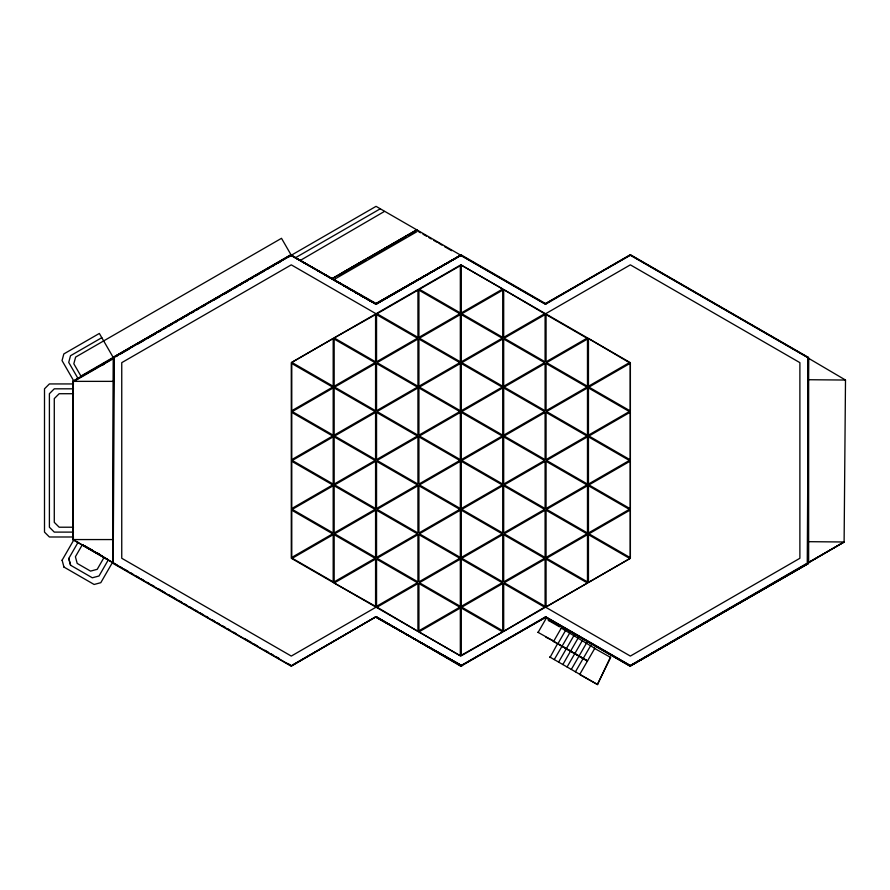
<?xml version="1.0" encoding="UTF-8"?>
<svg xmlns="http://www.w3.org/2000/svg" width="890" height="890" viewBox="0 0 890 890"><rect width="100%" height="100%" fill="white"/><g stroke="black" fill="none" stroke-linecap="round" stroke-linejoin="round"><path stroke-width="1.33" d="M114.343 357.858L113.197 563.492L291.041 666.098L376.058 616.636M545.626 304.224L630.598 254.829L808.443 357.435L807.263 563.148L630.354 665.486L545.581 616.77L460.575 666.098L376.092 616.703L461.309 665.954L460.497 666.143M808.966 562.524L844.109 541.988L845.5 380.041L808.198 358.08M553.647 641.345L587.4 660.825M553.202 641.089L553.079 641.023M545.392 619.306L545.703 619.229M538.428 632.467L537.794 632.301L538.506 632.278M550.298 656.92L549.976 657.488L550.543 657.076M594.375 648.465L595.032 648.465L561.034 627.928L561.434 628.44M597.101 684.299L597.668 684.633L579.957 674.676M575.43 671.794L591.049 645.005M557.596 643.626L550.142 657.209M558.197 643.882L587.066 660.925M594.987 648.632L610.651 657.443L597.39 684.466L549.853 657.043M554.259 659.579L569.867 632.79M597.624 684.221L610.462 657.154M554.136 641.668L553.513 641.568L561.234 628.184M83.137 544.547L82.725 545.259L103.574 557.107M103.418 557.385L103.73 556.817M291.264 255.196L376.058 304.157L461.243 254.929L376.058 304.157L291.208 255.285L376.314 303.601M375.747 303.935L376.337 303.991M376.281 303.668L375.947 304.235L291.141 255.43L291.675 254.885L290.819 255.074M62.044 560.322L73.814 539.93M78.075 542.322L68.73 558.531L70.521 565.206L92.326 577.788L99.013 575.997L108.291 559.91L104.887 557.741M82.247 544.88L75.405 556.74L77.196 563.414L90.535 571.113L97.221 569.322L104.052 557.463L108.291 559.91M112.529 562.358L100.804 582.683L94.117 584.474L63.835 566.997M384.402 211.453L300.275 260.436M417.332 230.165L417.01 230.733L416.197 230.165M438.47 243.115L438.792 242.547M459.93 255.497L460.252 254.929M461.343 265.153L502.85 289.094M334.073 582.95L375.569 606.324L375.569 559.12L334.651 582.727M503.696 289.584L544.969 313.959M417.944 631.344L377.037 607.169L417.944 583.573L417.944 630.776M418.79 631.833L460.297 655.774M588.412 338.467L629.375 362.653L588.457 386.26L588.457 339.057M419.079 641.545L461.799 665.676L460.575 666.098L461.877 665.631L461.065 666.098L545.826 617.193L460.831 665.664L461.298 665.308M460.197 665.319L461.688 665.62L460.575 666.098M545.67 616.636L545.336 617.193L630.109 666.098L808.443 563.492L807.72 563.114M545.537 619.507L538.105 632.39L553.58 641.056L545.87 637.196M548.919 620.697L549.33 619.996L559.209 625.703L558.798 626.404M557.719 644.071L565.639 630.343M558.609 662.093L574.106 635.238M562.847 664.541L578.344 637.674M567.086 666.977L582.583 640.121M571.324 669.425L586.81 642.569M579.79 674.308L594.865 648.187M545.303 617.271L630.02 666.143L808.643 563.148L808.643 357.925L630.109 254.829L545.336 303.735L630.354 255.252L808.198 357.858M80.923 376.058L290.963 254.685M808.888 562.436L844.109 541.988L808.009 541.676M101.805 337.677L70.521 355.722L68.73 362.397L78.075 378.606M113.609 357.947L72.858 381.465L72.858 539.462L117.213 565.061M116.012 356.567L118.403 355.177M120.806 353.797L129.217 348.947M137.616 344.096L144.825 339.947M147.217 338.556L155.628 333.705M158.031 332.326L161.624 330.246M164.027 328.855L166.43 327.476M168.833 326.085L172.438 324.016M174.829 322.625L177.232 321.245M180.837 319.165L183.24 317.774M185.643 316.395L188.035 315.004M191.639 312.924L194.042 311.545M196.445 310.154L198.848 308.774M202.442 306.694L204.845 305.315M213.255 300.464L220.453 296.303M224.058 294.234L231.255 290.073M233.658 288.683L237.263 286.613M239.666 285.223L242.069 283.843M244.461 282.453L248.065 280.372M250.468 278.993L252.871 277.602M255.274 276.223L258.868 274.142M261.271 272.752L263.674 271.372M267.278 269.292L269.681 267.912M272.084 266.522L274.476 265.142M278.081 263.062L280.483 261.671M288.883 256.832L291.286 255.441L309.197 265.776M75.361 380.575L88.811 372.821M89.456 372.443L91.815 371.086M92.393 370.752L99.547 366.624M100.036 366.346L111.784 359.571M101.916 365.445L104.23 364.11M295.524 257.7L380.286 208.794M332.003 278.737L416.765 229.843L331.948 278.704L341.526 284.233M385.214 248.421L405.985 236.44M338.823 275.555L352.04 267.935M353.063 267.345L356.623 265.287M357.569 264.742L362.909 261.66M363.743 261.182L366.124 259.813M369.684 257.755L372.053 256.387M376.181 254.006L379.741 251.948M380.764 251.358L384.48 249.211M386.861 247.843L390.565 245.707M392.79 244.416L395.171 242.67M397.541 241.68L399.91 240.311M408.221 235.516L415.374 231.389M348.546 270.137L350.716 268.88M333.694 279.716L416.765 231.789M376.092 304.224L461.298 255.141L460.275 255.074M418.278 289.962L377.037 313.758L417.944 337.355L417.944 290.151M502.227 289.306L461.309 312.913L461.309 265.698M544.602 313.758L503.696 337.355L503.696 290.151M545.581 313.758L630.354 264.853L799.888 362.653L799.888 558.275L630.354 656.075L545.581 607.169M629.864 363.509L588.946 387.106L629.864 410.713M629.864 412.404L588.946 436.011L629.864 459.618M376.058 607.169L291.286 656.075L121.752 558.275L121.752 362.653L291.286 264.853L376.058 313.758M629.864 461.309L588.946 484.917L629.864 508.524M291.286 665.676L376.092 616.703L461.265 665.987M419.413 631.622L460.33 608.026L460.33 655.229M629.864 510.215L588.946 533.822L629.864 557.429M808.12 562.647L844.109 541.988M630.109 666.098L808.443 563.492M461.298 255.141L375.814 303.735L461.22 254.829M375.814 303.735L461.243 254.929M291.208 255.285L291.742 255.074L290.396 255.208L113.197 357.435L291.675 254.885L290.641 255.63M630.354 363.142L630.354 411.069M113.442 381.365L72.691 381.365L72.691 539.562L291.575 666.031L376.092 616.703M72.858 382.778L73.503 382.778L72.691 381.365L376.058 206.346L545.581 304.157M72.858 383.101L72.858 537.827M73.503 383.935L49.395 383.935L44.5 388.819L44.5 532.109L49.395 536.993L73.503 536.993M73.503 388.819L54.279 388.819L49.395 393.714L49.395 527.214L54.279 532.109L73.503 532.109M73.503 393.714L59.174 393.714L54.279 398.598L54.279 522.33L59.174 527.214L73.503 527.214M630.354 412.048L630.354 459.974M630.354 460.953L630.354 508.88M630.354 509.859L630.354 557.785M113.442 539.562L72.691 539.562L73.503 538.15L72.858 538.15L73.18 538.717M808.198 379.719L845.5 380.041M375.847 617.126L461.799 665.676L375.814 617.193M84.917 545.937L92.549 550.265M97.511 553.091L99.691 554.337M82.892 544.969L102.573 556.161M554.014 641.634L587.534 660.903M418.2 231.411L420.581 232.791M422.961 234.17L426.544 236.228M428.924 237.608L431.316 238.987M433.697 240.356L437.279 242.425M439.66 243.793L442.041 245.173M444.433 246.552L451.586 250.68M343.907 285.612L372.476 302.099M312.779 267.834L315.16 269.214M317.552 270.593L321.134 272.663M323.526 274.042L336.654 281.618M339.046 282.998L341.426 284.366M343.818 285.746L352.173 290.574M358.147 294.011L354.565 291.942L357.035 293.288M365.312 298.15L372.476 302.277M334.651 338.211L375.569 361.807L375.569 314.604L334.162 337.922M292.265 362.653L333.183 386.26L333.183 339.057M629.375 558.275L588.457 534.668L588.457 581.871M586.988 582.727L546.071 559.12L546.071 606.324M545.581 616.77L630.354 665.676L808.198 563.07L808.198 357.291M548.207 620.297L559.51 626.816M502.227 631.622L461.309 608.026L461.309 655.229L502.75 631.889M333.472 582.038L292.265 558.275L333.183 534.668L333.183 581.871M119.605 566.441L122.008 567.831M124.411 569.211L128.015 571.291M130.418 572.671L132.81 574.061M136.415 576.142L138.818 577.521M141.221 578.912L143.624 580.291M147.217 582.372L149.62 583.762M152.023 585.142L154.426 586.532M158.031 588.602L165.229 592.762M168.833 594.843L176.031 598.992M178.434 600.383L182.038 602.463M184.441 603.843L186.844 605.233M189.236 606.613L192.841 608.693M195.244 610.073L197.647 611.463M200.05 612.843L203.643 614.923M206.046 616.314L208.449 617.693M212.054 619.774L214.457 621.164M216.849 622.544L219.252 623.935M222.856 626.004L225.259 627.394M227.662 628.774L230.065 630.165M233.658 632.245L236.061 633.624M244.461 638.475L251.67 642.636M254.073 644.015L257.677 646.096M264.875 650.245L268.48 652.326M270.883 653.716L273.274 655.096M275.678 656.486L279.282 658.556M287.681 663.406L290.084 664.797M629.831 558.575L588.323 582.516M405.818 236.15L406.14 236.718M587.478 583.006L545.959 606.958M385.047 248.132L385.37 248.699M374.668 254.128L374.99 254.696M374.1 254.451L374.423 255.018M364.633 259.913L342.95 272.429M332.56 278.414L332.893 278.982M291.286 255.252L281.507 238.309L75.628 357.09L73.826 363.776L81.302 376.715M503.607 631.399L544.602 607.169L503.696 583.573L503.696 630.776M333.316 338.411L291.809 362.364M113.486 357.925L99.357 333.439L63.835 353.931L62.044 360.606L73.814 381.009M68.797 558.408L70.644 565.272M62.111 560.199L63.958 567.064M808.153 357.925L808.153 563.148M461.065 254.829L460.742 255.397L545.503 304.302L545.826 303.735L461.065 254.829M460.82 264.853L291.286 362.653L291.286 558.275L460.82 656.075L630.354 558.275L630.354 362.653L460.82 264.853M460.33 265.698L419.413 289.306L460.33 312.913L460.33 265.698M332.693 387.106L291.775 410.713L291.775 363.509L332.693 387.106M375.079 362.653L334.162 386.26L334.162 339.057L375.079 362.653M417.455 338.211L376.548 361.807L376.548 314.604L417.455 338.211M459.841 313.758L418.923 337.355L418.923 290.151L459.841 313.758M333.183 387.951L292.265 411.558L333.183 435.166L333.183 387.951M375.569 363.509L334.651 387.106L375.569 410.713L375.569 363.509M417.944 339.057L377.037 362.653L417.944 386.26L417.944 339.057M460.33 314.604L419.413 338.211L460.33 361.807L460.33 314.604M502.716 290.151L461.799 313.758L502.716 337.355L502.716 290.151M332.693 436.011L291.775 459.618L291.775 412.404L332.693 436.011M375.079 411.558L334.162 435.166L334.162 387.951L375.079 411.558M417.455 387.106L376.548 410.713L376.548 363.509L417.455 387.106M459.841 362.653L418.923 386.26L418.923 339.057L459.841 362.653M502.227 338.211L461.309 361.807L461.309 314.604L502.227 338.211M333.183 436.857L292.265 460.464L333.183 484.071L333.183 436.857M375.569 412.404L334.651 436.011L375.569 459.618L375.569 412.404M417.944 387.951L377.037 411.558L417.944 435.166L417.944 387.951M460.33 363.509L419.413 387.106L460.33 410.713L460.33 363.509M502.716 339.057L461.799 362.653L502.716 386.26L502.716 339.057M545.092 314.604L504.185 338.211L545.092 361.807L545.092 314.604M332.693 484.917L291.775 508.524L291.775 461.309L332.693 484.917M375.079 460.464L334.162 484.071L334.162 436.857L375.079 460.464M417.455 436.011L376.548 459.618L376.548 412.404L417.455 436.011M459.841 411.558L418.923 435.166L418.923 387.951L459.841 411.558M502.227 387.106L461.309 410.713L461.309 363.509L502.227 387.106M544.602 362.653L503.696 386.26L503.696 339.057L544.602 362.653M586.988 338.211L546.071 361.807L546.071 314.604L586.988 338.211M333.183 485.762L292.265 509.369L333.183 532.976L333.183 485.762M375.569 461.309L334.651 484.917L375.569 508.524L375.569 461.309M417.944 436.857L377.037 460.464L417.944 484.071L417.944 436.857M460.33 412.404L419.413 436.011L460.33 459.618L460.33 412.404M502.716 387.951L461.799 411.558L502.716 435.166L502.716 387.951M545.092 363.509L504.185 387.106L545.092 410.713L545.092 363.509M587.478 339.057L546.56 362.653L587.478 386.26L587.478 339.057M332.693 533.822L291.775 557.429L291.775 510.215L332.693 533.822M375.079 509.369L334.162 532.976L334.162 485.762L375.079 509.369M417.455 484.917L376.548 508.524L376.548 461.309L417.455 484.917M459.841 460.464L418.923 484.071L418.923 436.857L459.841 460.464M502.227 436.011L461.309 459.618L461.309 412.404L502.227 436.011M544.602 411.558L503.696 435.166L503.696 387.951L544.602 411.558M586.988 387.106L546.071 410.713L546.071 363.509L586.988 387.106M375.569 510.215L334.651 533.822L375.569 557.429L375.569 510.215M417.944 485.762L377.037 509.369L417.944 532.976L417.944 485.762M460.33 461.309L419.413 484.917L460.33 508.524L460.33 461.309M502.716 436.857L461.799 460.464L502.716 484.071L502.716 436.857M545.092 412.404L504.185 436.011L545.092 459.618L545.092 412.404M587.478 387.951L546.56 411.558L587.478 435.166L587.478 387.951M375.079 558.275L334.162 581.871L334.162 534.668L375.079 558.275M417.455 533.822L376.548 557.429L376.548 510.215L417.455 533.822M459.841 509.369L418.923 532.976L418.923 485.762L459.841 509.369M502.227 484.917L461.309 508.524L461.309 461.309L502.227 484.917M544.602 460.464L503.696 484.071L503.696 436.857L544.602 460.464M586.988 436.011L546.071 459.618L546.071 412.404L586.988 436.011M629.375 411.558L588.457 435.166L588.457 387.951L629.375 411.558M417.944 534.668L377.037 558.275L417.944 581.871L417.944 534.668M460.33 510.215L419.413 533.822L460.33 557.429L460.33 510.215M502.716 485.762L461.799 509.369L502.716 532.976L502.716 485.762M545.092 461.309L504.185 484.917L545.092 508.524L545.092 461.309M587.478 436.857L546.56 460.464L587.478 484.071L587.478 436.857M417.455 582.727L376.548 606.324L376.548 559.12L417.455 582.727M459.841 558.275L418.923 581.871L418.923 534.668L459.841 558.275M502.227 533.822L461.309 557.429L461.309 510.215L502.227 533.822M544.602 509.369L503.696 532.976L503.696 485.762L544.602 509.369M586.988 484.917L546.071 508.524L546.071 461.309L586.988 484.917M629.375 460.464L588.457 484.071L588.457 436.857L629.375 460.464M460.33 559.12L419.413 582.727L460.33 606.324L460.33 559.12M502.716 534.668L461.799 558.275L502.716 581.871L502.716 534.668M545.092 510.215L504.185 533.822L545.092 557.429L545.092 510.215M587.478 485.762L546.56 509.369L587.478 532.976L587.478 485.762M459.841 607.169L418.923 630.776L418.923 583.573L459.841 607.169M502.227 582.727L461.309 606.324L461.309 559.12L502.227 582.727M544.602 558.275L503.696 581.871L503.696 534.668L544.602 558.275M586.988 533.822L546.071 557.429L546.071 510.215L586.988 533.822M629.375 509.369L588.457 532.976L588.457 485.762L629.375 509.369M502.716 583.573L461.799 607.169L502.716 630.776L502.716 583.573M545.092 559.12L504.185 582.727L545.092 606.324L545.092 559.12M587.478 534.668L546.56 558.275L587.478 581.871L587.478 534.668M113.442 357.858L112.952 563.07L113.442 357.858M362.92 296.771L360.528 295.391L362.975 296.737"/></g></svg>
